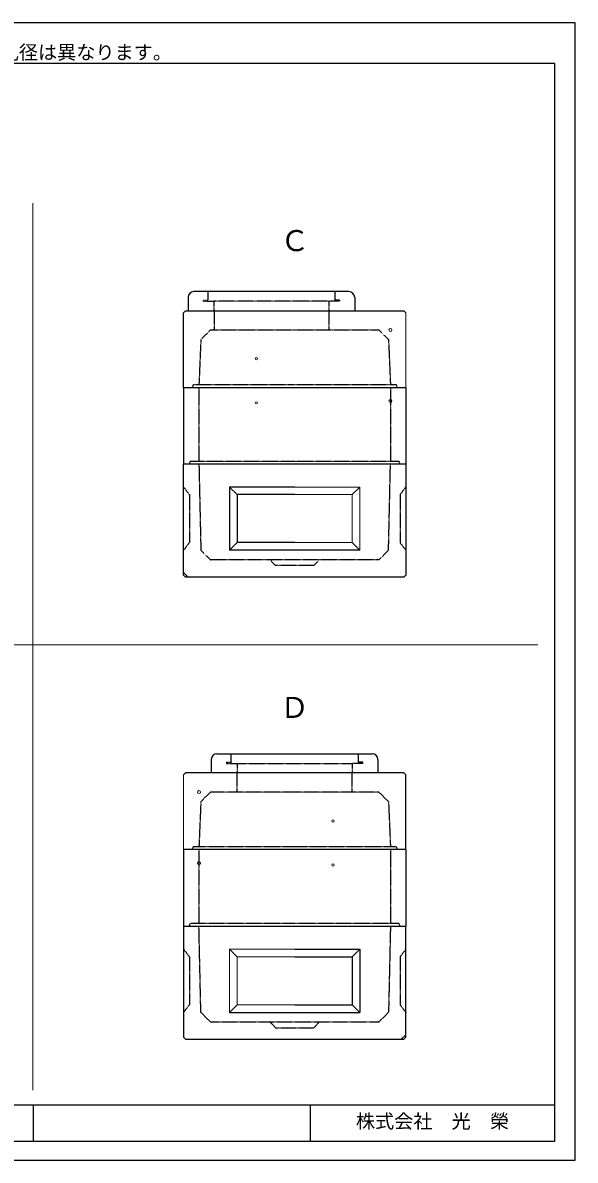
# Model space of a CAD drawing. Units: millimetres, scale not verified. Extents: x -420 to 421, y -297 to 297.
# Drawn here: x 132 to 421, y -297 to 297 of the extents above; entities that cross this region are included whole.
import ezdxf
from ezdxf.enums import TextEntityAlignment as Align

# ---------------------------------------------------------------- set-up
doc = ezdxf.new("R2010")
doc.units = ezdxf.units.MM
doc.linetypes.add('USER2', pattern=[4.7625, 3.175, -1.5875])
doc.layers.add('0-0', color=7, linetype='Continuous')
for name, color, linetype, lineweight in [('0-1_0', 9, 'Continuous', 25), ('0-2_dims', 7, 'Continuous', 18), ('0-3_pen1実線', 4, 'Continuous', 13), ('0-4_pen2実線', 3, 'Continuous', 13), ('0-5_pen3実線', 7, 'Continuous', 25), ('0-6_pen4実線', 7, 'Continuous', 25), ('0-7_pen2破線', 3, 'USER2', 25), ('0-9_draw', 7, 'Continuous', 13)]:
    doc.layers.add(name, color=color, linetype=linetype, lineweight=lineweight)
doc.styles.add('ＭＳ ゴシック', font='')
doc.styles.get('ＭＳ ゴシック').set_extended_font_data('MS Gothic')

# ---------------------------------------------------------------- blocks, each defined once
blk = doc.blocks.new('部分図 1')
at = {"layer": '0-1_0'}
blk.add_lwpolyline([(0, 0), (16824, 0), (16824, 11878), (0, 11878)], close=True, dxfattribs=at)
at = {"layer": '0-2_dims'}
for p, q in [((11159.96, 731.96), (11159.96, 9993)), ((16434, 5383), (5700, 5383))]:
    blk.add_line(p, q, dxfattribs=at)
at = {"layer": '0-3_pen1実線'}
for p, q in [((13050.47, 8964.02), (13044.51, 8969.97)), ((12780.83, 6090.2), (12733.93, 6137.1)), ((14492.48, 4138.05), (14498.44, 4144)), ((15007.12, 1264.23), (15054.02, 1311.12))]:
    blk.add_line(p, q, dxfattribs=at)
at = {"layer": '0-4_pen2実線'}
for p, q in [((12938.47, 8981.97), (12938.47, 8969.97)), ((14604.48, 4156), (14604.48, 4144))]:
    blk.add_line(p, q, dxfattribs=at)
for centre, radius in [((14893.93, 8669.97), 16), ((13493.93, 8369.97), 12), ((13493.93, 7909), 12), ((14893.93, 7929), 16), ((12894.02, 3844), 16), ((14294.02, 3544), 12), ((12894.02, 3103.03), 16), ((14294.02, 3083.03), 12)]:
    blk.add_circle(centre, radius, dxfattribs=at)
at = {"layer": '0-5_pen3実線'}
for p, q in [((14460.47, 9069.97), (12840.47, 9069.97)), ((12780.47, 9009.97), (12780.47, 8869.97)), ((14520.47, 9009.97), (14520.47, 8869.97)), ((12733.93, 8849.97), (12753.93, 8869.97)), ((12733.93, 8069.97), (12733.93, 8849.97)), ((12753.93, 8869.97), (15033.93, 8869.97)), ((12733.93, 8069.97), (15053.93, 8069.97)), ((12733.93, 8069), (12733.93, 7269)), ((15053.93, 8069), (15053.93, 7269)), ((12733.93, 6110.2), (12733.93, 7270.2)), ((15053.93, 7269), (12733.93, 7269)), ((13893.93, 7030.2), (13213.93, 7030.2)), ((13213.93, 7030.2), (13213.93, 6370.2)), ((13213.93, 7030.2), (13293.93, 6950.2)), ((13293.93, 6450.2), (13213.93, 6370.2)), ((13893.93, 6450.2), (13293.93, 6450.2)), ((14573.93, 6370.2), (13213.93, 6370.2)), ((12733.93, 6110.2), (12753.93, 6090.2)), ((15033.93, 6090.2), (12753.93, 6090.2)), ((13022.48, 4184), (13022.48, 4044)), ((13082.48, 4244), (14702.48, 4244)), ((14762.48, 4184), (14762.48, 4044)), ((15034.02, 4044), (12754.02, 4044)), ((15054.02, 4024), (15034.02, 4044)), ((15054.02, 3244), (15054.02, 4024)), ((15054.02, 3244), (12734.02, 3244)), ((12734.02, 3243.03), (12734.02, 2443.03)), ((15054.02, 3243.03), (15054.02, 2443.03)), ((12734.02, 2443.03), (15054.02, 2443.03)), ((15054.02, 1284.23), (15054.02, 2444.23)), ((13894.02, 2204.23), (14574.02, 2204.23)), ((14574.02, 2204.23), (14494.02, 2124.23)), ((14574.02, 2204.23), (14574.02, 1544.23)), ((13214.02, 1544.23), (14574.02, 1544.23)), ((13894.02, 1624.23), (14494.02, 1624.23)), ((14494.02, 1624.23), (14574.02, 1544.23)), ((12754.02, 1264.23), (15034.02, 1264.23)), ((15054.02, 1284.23), (15034.02, 1264.23)), ((11164, 580), (11164, 200))]:
    blk.add_line(p, q, dxfattribs=at)
for points in [[(15053.93, 7270.2), (15053.93, 6110.2), (15033.93, 6090.2)], [(13893.93, 6950.2), (13293.93, 6950.2), (13293.93, 6450.2)], [(12734.02, 2444.23), (12734.02, 1284.23), (12754.02, 1264.23)], [(13894.02, 2124.23), (14494.02, 2124.23), (14494.02, 1624.23)]]:
    blk.add_lwpolyline(points, dxfattribs=at)
for centre, start, end in [((12840.47, 9009.97), 90, 180), ((14460.47, 9009.97), 0, 90), ((13082.48, 4184), 90, 180), ((14702.48, 4184), 0, 90)]:
    blk.add_arc(centre, 60, start, end, dxfattribs=at)
at = {"layer": '0-6_pen4実線'}
for p, q in [((200, 580), (16610, 580)), ((14055, 580), (14055, 200))]:
    blk.add_line(p, q, dxfattribs=at)
blk.add_lwpolyline([(200, 200), (16610, 200), (16610, 11452), (200, 11452)], close=True, dxfattribs=at)
at = {"layer": '0-7_pen2破線'}
for p, q in [((12986.47, 9069.97), (12986.47, 8981.97)), ((14314.47, 9069.97), (14314.47, 8969.97)), ((12938.47, 8981.97), (12986.47, 8981.97)), ((12938.47, 8969.97), (13050.47, 8969.97)), ((13050.47, 8969.97), (13050.47, 8869.97)), ((14362.47, 8969.97), (13050.47, 8969.97)), ((14250.47, 8969.97), (14250.47, 8869.97)), ((14362.47, 8981.97), (14314.47, 8981.97)), ((14362.47, 8981.97), (14362.47, 8969.97)), ((13051.93, 8869.97), (13051.93, 8669.97)), ((14251.93, 8869.97), (14251.93, 8669.97)), ((12913.93, 8569.97), (12893.93, 8099.97)), ((13013.93, 8669.97), (12913.93, 8569.97)), ((14873.93, 8569.97), (14773.93, 8669.97)), ((14873.93, 8569.97), (14893.93, 8099.97)), ((12833.93, 8099.97), (12823.93, 8069.97)), ((12833.93, 8099.97), (13893.93, 8099.97)), ((13893.93, 8099.97), (14953.93, 8099.97)), ((14953.93, 8099.97), (14963.93, 8069.97)), ((12893.93, 8069), (12893.93, 7299)), ((14893.93, 8069), (14893.93, 7299)), ((12793.93, 7269), (12803.93, 7299)), ((12803.93, 7299), (13893.93, 7299)), ((12893.93, 7270.2), (12913.93, 6370.2)), ((13893.93, 7299), (14983.93, 7299)), ((14873.93, 6370.2), (14893.93, 7270.2)), ((14993.93, 7269), (14983.93, 7299)), ((12733.93, 7030.2), (12793.93, 6950.2)), ((12793.93, 6950.2), (12793.93, 6450.2)), ((12793.93, 6450.2), (12733.93, 6370.2)), ((12913.93, 6370.2), (13013.93, 6270.2)), ((14773.93, 6270.2), (14873.93, 6370.2)), ((14773.93, 6270.2), (13013.93, 6270.2)), ((14093.93, 6210.2), (14153.93, 6270.2)), ((13228.48, 4244), (13228.48, 4144)), ((14556.48, 4244), (14556.48, 4156)), ((13180.48, 4156), (13228.48, 4156)), ((13180.48, 4156), (13180.48, 4144)), ((13180.48, 4144), (14492.48, 4144)), ((13288.02, 4044), (13288.02, 3844)), ((13292.48, 4144), (13292.48, 4044)), ((14490.02, 4044), (14490.02, 3844)), ((14604.48, 4144), (14492.48, 4144)), ((14492.48, 4144), (14492.48, 4044)), ((14604.48, 4156), (14556.48, 4156)), ((12914.02, 3744), (13014.02, 3844)), ((14774.02, 3844), (14874.02, 3744)), ((12914.02, 3744), (12894.02, 3274)), ((14874.02, 3744), (14894.02, 3274)), ((12834.02, 3274), (12824.02, 3244)), ((13894.02, 3274), (12834.02, 3274)), ((12894.02, 3243.03), (12894.02, 2473.03)), ((14954.02, 3274), (13894.02, 3274)), ((14894.02, 3243.03), (14894.02, 2473.03)), ((14954.02, 3274), (14964.02, 3244)), ((12794.02, 2443.03), (12804.02, 2473.03)), ((13894.02, 2473.03), (12804.02, 2473.03)), ((12914.02, 1544.23), (12894.02, 2444.23)), ((14984.02, 2473.03), (13894.02, 2473.03)), ((14894.02, 2444.23), (14874.02, 1544.23)), ((14994.02, 2443.03), (14984.02, 2473.03)), ((15054.02, 2204.23), (14994.02, 2124.23)), ((14994.02, 2124.23), (14994.02, 1624.23)), ((13014.02, 1444.23), (12914.02, 1544.23)), ((14874.02, 1544.23), (14774.02, 1444.23)), ((14994.02, 1624.23), (15054.02, 1544.23)), ((13014.02, 1444.23), (14774.02, 1444.23)), ((13694.02, 1384.23), (13634.02, 1444.23))]:
    blk.add_line(p, q, dxfattribs=at)
for points in [[(13013.93, 8669.97), (13893.93, 8669.97), (14773.93, 8669.97)], [(15053.93, 7030.2), (14993.93, 6950.2), (14993.93, 6450.2), (15053.93, 6370.2)], [(14093.93, 6210.2), (13693.93, 6210.2), (13633.93, 6270.2)], [(14774.02, 3844), (13894.02, 3844), (13014.02, 3844)], [(12734.02, 2204.23), (12794.02, 2124.23), (12794.02, 1624.23), (12734.02, 1544.23)], [(13694.02, 1384.23), (14094.02, 1384.23), (14154.02, 1444.23)]]:
    blk.add_lwpolyline(points, dxfattribs=at)
at = {"layer": '0-9_draw'}
for p, q in [((15053.93, 8849.97), (15033.93, 8869.97)), ((15053.93, 8849.97), (15053.93, 8069.97)), ((14573.93, 7030.2), (13893.93, 7030.2)), ((14573.93, 7030.2), (14493.93, 6950.2)), ((14573.93, 7030.2), (14573.93, 6370.2)), ((14493.93, 6950.2), (13893.93, 6950.2)), ((14493.93, 6950.2), (14493.93, 6450.2)), ((14493.93, 6450.2), (13893.93, 6450.2)), ((14493.93, 6450.2), (14573.93, 6370.2)), ((12734.02, 4024), (12754.02, 4044)), ((12734.02, 4024), (12734.02, 3244)), ((13214.02, 2204.23), (13214.02, 1544.23)), ((13214.02, 2204.23), (13294.02, 2124.23)), ((13214.02, 2204.23), (13894.02, 2204.23)), ((13294.02, 2124.23), (13294.02, 1624.23)), ((13294.02, 2124.23), (13894.02, 2124.23)), ((13294.02, 1624.23), (13214.02, 1544.23)), ((13294.02, 1624.23), (13894.02, 1624.23))]:
    blk.add_line(p, q, dxfattribs=at)
at = {"layer": '0-2_dims', "style": 'ＭＳ ゴシック'}
for s, height, p in [('※ＦＥＰ管メーカー・継手メーカーに依り、削孔径は異なります。', 146.6, (6613.66, 11451.93)), ('Ｃ', 219.9, (13744.01, 9426.8)), ('Ｄ', 219.9, (13742.21, 4552.4))]:
    blk.add_text(s, height=height, dxfattribs=at).set_placement(p, align=Align.BOTTOM_LEFT)
at = {"layer": '0-5_pen3実線', "style": 'ＭＳ ゴシック'}
blk.add_text('株式会社\u3000光\u3000榮', height=146.6, dxfattribs=at).set_placement((14533, 290), align=Align.BOTTOM_LEFT)

msp = doc.modelspace()

# ---------------------------------------------------------------- block references
at = {"layer": '0-0', "xscale": 0.05, "yscale": 0.05}
msp.add_blockref('部分図 1', (-420.5, -297), dxfattribs=at)

doc.saveas('drawing.dxf')
